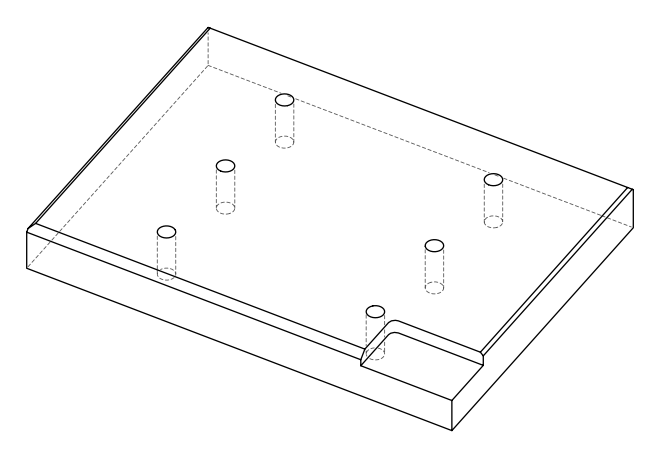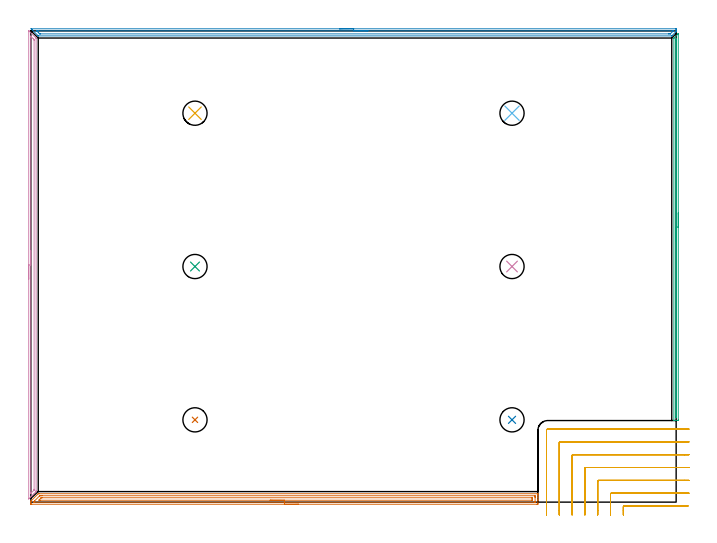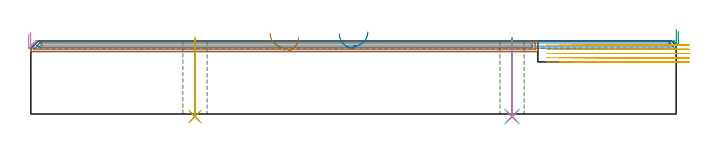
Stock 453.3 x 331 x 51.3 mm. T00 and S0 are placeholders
(PLAN: 11 operations, 2 tool changes, 35.5 min)
(1 AREA_MILL | FG_CHAMFER_SURFACE | UGT0205_001 | 8.71 min | 9880 mm3)
(2 AREA_MILL_1 | FG_CHAMFER_SURFACE_1 | UGT0205_001 | 7.38 min | 5675 mm3)
(3 AREA_MILL_2 | FG_CHAMFER_SURFACE_2 | UGT0205_001 | 4.46 min | 1300 mm3)
(4 AREA_MILL_3 | FG_CHAMFER_SURFACE_3 | UGT0205_001 | 5.38 min | 4352 mm3)
(5 MILL_CORNER_NOTCH_RECTANGULAR | CORNER_NOTCH_RECTANGULAR | UGT0201_130 | Follow Part, ap 3, ae 75% | 8.25 min | 81509 mm3)
(6 INDEXABLE_INSERT_DRILL_THROUGH_HOLE_FROM_SOLID | STEP1HOLE | NXT0302_005 | 0.22 min | 11618 mm3)
(7 INDEXABLE_INSERT_DRILL_THROUGH_HOLE_FROM_SOLID_1 | STEP1HOLE_1 | NXT0302_005 | 0.22 min | 11618 mm3)
(8 INDEXABLE_INSERT_DRILL_THROUGH_HOLE_FROM_SOLID_2 | STEP1HOLE_2 | NXT0302_005 | 0.22 min | 11621 mm3)
(9 INDEXABLE_INSERT_DRILL_THROUGH_HOLE_FROM_SOLID_3 | STEP1HOLE_3 | NXT0302_005 | 0.22 min | 11616 mm3)
(10 INDEXABLE_INSERT_DRILL_THROUGH_HOLE_FROM_SOLID_4 | STEP1HOLE_4 | NXT0302_005 | 0.22 min | 11618 mm3)
(11 INDEXABLE_INSERT_DRILL_THROUGH_HOLE_FROM_SOLID_5 | STEP1HOLE_5 | NXT0302_005 | 0.22 min | 11619 mm3)
(TOOL UGT0205_001 | Chamfer Mill 20 x 3 x 45 deg. | D20 FL50 Z2)
(TOOL UGT0201_130 | Carbide End Mill 12.0 | D12 FL15 Z4)
(TOOL NXT0302_005 | Index. Insert Drill 17mm [880-D1700L20-05] | D17 PA176 FL85 Z2)
(OP 1 AREA_MILL)
G17 G21 G94 G90
T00 M6
G54
G17 G0 G90 X188.1 Y-1.5 S1061 M3
G43 Z61.3 H0
Z53.9
G94 G1 X188.062 Z53.028 F250.
X187.948 Z52.163
X187.759 Z51.312
X187.497 Z50.48
X187.163 Z49.674
X186.76 Z48.9
X186.292 Z48.164
X185.76 Z47.472
X185.171 Z46.829
X184.528 Z46.24
X183.836 Z45.708
X183.1 Z45.24
X182.326 Z44.837
X181.52 Z44.503
X180.688 Z44.241
X179.836 Z44.052
X178.972 Z43.938
X178.1 Z43.9
X0.628
X0.473 Y-1.499 Z43.901
X0.181 Y-1.496 Z43.904
X0.002 Y-1.491 Z43.905
X0. Y-1.278 Z44.119
Y-0.918 Z44.478
Y-0.196 Z45.203
Y0.503 Z45.903
X0.002 Y0.685 Z46.077
X0.007 Y0.71 Z46.102
X0.163 Y0.864 Z46.263
X5.098 Y5.799 Z51.198
X5.195 Y5.894 Z51.291
X5.992 Y5.9 Z51.3
X356.019
X356.14 Y5.896 Z51.29
X356.19 Y5.861 Z51.252
X356.193 Y5.847 Z51.238
X356.2 Y5.428 Z50.828
Y5.148 Z50.548
Y4.427 Z49.822
Y3.176 Z48.573
Y1.755 Z47.15
Y1.129 Z46.525
Y-0.653 Z44.744
X356.198 Y-0.918 Z44.479
X356.192 Y-1.492 Z43.906
X356.15 Y-1.493 Z43.904
X355.572 Y-1.5 Z43.9
X178.1
Y-0.086 Z45.314
X2.357 Y-0.085 Z45.315
X2.239 Y-0.083 Z45.317
X2.013 Y-0.079 Z45.321
X2.01 Y-0.027 Z45.373
X2.008 Y0.18 Z45.58
X2.01 Y0.231 Z45.631
X2.028 Y0.266 Z45.666
X2.073 Y0.315 Z45.715
X2.416 Y0.666 Z46.066
X2.515 Y0.765 Z46.165
X5.992 Y4.241 Z49.641
X6.087 Y4.332 Z49.732
X6.189 Y4.427 Z49.827
X6.833 Y4.481 Z49.881
X6.886 Y4.483 Z49.883
X7.722 Y4.486 Z49.886
X7.781
X353.843 Y4.485 Z49.885
X353.961 Y4.483 Z49.883
X354.187 Y4.479 Z49.879
X354.19 Y4.427 Z49.827
X354.198 Y4.014 Z49.414
X354.2 Y3.536 Z48.936
Y3.122 Z48.522
X354.199 Y0.45 Z45.85
X354.192 Y-0.027 Z45.373
X354.19 Y-0.072 Z45.328
X354.02 Y-0.08 Z45.32
X353.902 Y-0.084 Z45.316
X353.843 Y-0.086 Z45.314
X353.784
X178.1
Y1.328 Z46.728
X6.886 Y1.329 Z46.729
X6.419
X5.992 Y1.332 Z46.732
X5.583 Y1.335 Z46.735
X5.956 Y1.755 Z47.155
X5.973 Y1.774 Z47.174
X5.992 Y1.793 Z47.193
X6.886 Y2.687 Z48.087
X7.173 Y2.97 Z48.37
X7.256 Y3.049 Z48.449
X7.273 Y3.062 Z48.462
X7.296 Y3.065 Z48.465
X7.356 Y3.069 Z48.469
X7.781 Y3.071 Z48.471
X8.247
X351.568
X351.996 Y3.069 Z48.469
X352.138 Y3.067 Z48.467
X352.181 Y3.065 Z48.465
X352.19 Y2.984 Z48.384
X352.195 Y2.849 Z48.249
X352.199 Y2.645 Z48.045
X352.2 Y2.442 Z47.842
Y1.755 Z47.155
X352.198 Y1.553 Z46.953
X352.19 Y1.348 Z46.748
X352.187 Y1.334 Z46.734
X352.181 Y1.332 Z46.732
X352.156 Y1.33 Z46.73
X352.103 Y1.329 Z46.729
X351.996 Y1.328 Z46.728
X178.1
X177.228 Z46.766
X176.364 Z46.88
X175.512 Z47.069
X174.68 Z47.331
X173.874 Z47.665
X173.1 Z48.068
X172.364 Z48.537
X171.672 Z49.068
X171.029 Z49.657
X170.44 Z50.301
X169.908 Z50.993
X169.44 Z51.728
X169.037 Z52.502
X168.703 Z53.308
X168.441 Z54.14
X168.252 Z54.992
X168.138 Z55.857
X168.1 Z56.728
G0 Z61.3
M5
M2
(OP 2 AREA_MILL_1)
G17 G21 G94 G90
T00 M6
G54
G17 G0 G90 X216.75 Y332.5 S1061 M3
G43 Z61.3 H0
Z56.3
G94 G1 X216.788 Z55.428 F250.
X216.902 Z54.563
X217.091 Z53.712
X217.353 Z52.88
X217.687 Z52.074
X218.09 Z51.3
X218.559 Z50.564
X219.09 Z49.872
X219.679 Z49.229
X220.322 Z48.639
X221.014 Z48.108
X221.75 Z47.64
X222.524 Z47.237
X223.33 Z46.903
X224.162 Z46.641
X225.014 Z46.452
X225.878 Z46.338
X226.75 Z46.3
X453.133 Y332.499 Z46.301
X453.294 Y332.495
X453.297 Y332.493 Z46.303
X453.299 Y332.18 Z46.615
X453.3 Y331.528 Z47.272
Y331.088 Z47.711
X453.299 Y330.595 Z48.197
X453.136 Y330.436 Z48.364
X450.454 Y327.753 Z51.045
X450.294 Y327.596 Z51.202
X450.195 Y327.503 Z51.289
X450.007 Y327.5 Z51.3
X5.279
X5.206 Y327.505 Z51.29
X5.169 Y327.534 Z51.262
X5.001 Y327.699 Z51.101
X1.09 Y331.609 Z47.188
X0.954 Y331.744 Z47.052
X0.814 Y331.885 Z46.912
X0.663 Y332.035 Z46.762
X0.518 Y332.18 Z46.615
X0.367 Y332.332 Z46.466
X0.212 Y332.483 Z46.305
X0.207 Y332.493 Z46.296
X0.206 Y332.494 Z46.294
X0.298 Y332.499 Z46.299
X0.332 Y332.5 Z46.3
X226.75
Y331.086 Z47.714
X450.9 Y331.085 Z47.715
X451.121 Y331.084 Z47.716
X451.232 Y331.081 Z47.719
X451.28 Y331.079 Z47.721
X451.289 Y331.066 Z47.734
X450.9 Y330.653 Z48.147
X450.792 Y330.542 Z48.258
X450.686 Y330.436 Z48.364
X449.467 Y329.219 Z49.581
X449.289 Y329.044 Z49.756
X449.196 Y328.958 Z49.842
X449.154 Y328.921 Z49.879
X449.114 Y328.92 Z49.88
X448.885 Y328.916 Z49.884
X448.221 Y328.914 Z49.886
X447.994
X6.837 Y328.915 Z49.885
X6.504 Y328.916 Z49.884
X6.338 Y328.919 Z49.881
X6.259 Y328.921 Z49.879
X6.172 Y328.988 Z49.812
X5.588 Y329.564 Z49.236
X5.279 Y329.871 Z48.929
X4.714 Y330.436 Z48.364
X4.386 Y330.766 Z48.034
X4.111 Y331.049 Z47.751
X4.086 Y331.075 Z47.725
X4.106 Y331.079 Z47.721
X4.198 Y331.082 Z47.718
X4.386 Y331.085 Z47.715
X4.614 Y331.086 Z47.714
X5.279
X226.75
X227.622 Z47.752
X228.487 Z47.866
X229.338 Z48.055
X230.17 Z48.317
X230.976 Z48.651
X231.75 Z49.054
X232.486 Z49.523
X233.178 Z50.054
X233.821 Z50.643
X234.41 Z51.286
X234.942 Z51.978
X235.41 Z52.714
X235.813 Z53.488
X236.147 Z54.294
X236.409 Z55.126
X236.598 Z55.978
X236.712 Z56.843
X236.75 Z57.714
G0 Z61.3
M5
M2
(OP 3 AREA_MILL_2)
G17 G21 G94 G90
T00 M6
G54
G17 G0 G90 X454.8 Y203.2 S1061 M3
G43 Z61.3 H0
Z58.2
G94 G1 Y203.162 Z57.328 F250.
Y203.048 Z56.463
Y202.859 Z55.612
Y202.597 Z54.78
Y202.263 Z53.974
Y201.86 Z53.2
Y201.392 Z52.464
Y200.861 Z51.772
Y200.271 Z51.129
Y199.628 Z50.54
Y198.936 Z50.008
Y198.2 Z49.54
Y197.426 Z49.137
Y196.62 Z48.803
Y195.788 Z48.541
Y194.937 Z48.352
Y194.072 Z48.238
Y193.2 Z48.2
Y57.913
X454.798 Y57.594 Z48.202
X454.794 Y57.341 Z48.204
X454.792 Y57.305 Z48.206
X454.551 Y57.3 Z48.446
X452.816 Z50.178
X451.886 Z51.113
X451.792 Y57.301 Z51.2
X451.744 Y57.304 Z51.247
X451.702 Y57.31 Z51.288
X451.7 Y57.466 Z51.3
Y325.808
X451.703 Y325.995 Z51.289
X451.765 Y326.063 Z51.232
X451.943 Y326.243 Z51.057
X454.661 Y328.962 Z48.337
X454.717 Y329.019 Z48.278
X454.79 Y329.082 Z48.201
X454.794 Y329.059 Z48.199
X454.798 Y329.035 Z48.198
X454.799 Y328.998 Z48.199
Y328.95
X454.8 Y193.2 Z48.2
X453.386 Z49.614
Y60.006
X453.384 Y59.699 Z49.616
X453.382 Y59.499 Z49.618
X453.379 Y59.315 Z49.621
X453.199 Y59.305 Z49.801
X453.131 Y59.31 Z49.869
X453.121 Y59.313 Z49.879
X453.119 Y59.335 Z49.881
X453.116 Y59.39 Z49.884
X453.114 Y59.699 Z49.886
Y59.979
Y324.302
X453.115 Y324.607 Z49.885
X453.12 Y324.915 Z49.88
X453.121 Y324.947 Z49.879
X453.133 Y324.972 Z49.867
X453.161 Y325.006 Z49.839
X453.191 Y325.038 Z49.81
X453.382 Y325.226 Z49.618
X453.383 Z49.617
X453.384 Y325.224 Z49.616
X453.386 Y324.329 Z49.614
Y193.2
Y192.329 Z49.652
Y191.464 Z49.766
Y190.612 Z49.955
Y189.78 Z50.217
Y188.974 Z50.551
Y188.2 Z50.954
Y187.464 Z51.423
Y186.772 Z51.954
Y186.129 Z52.543
Y185.54 Z53.186
Y185.009 Z53.878
Y184.54 Z54.614
Y184.137 Z55.388
Y183.803 Z56.194
Y183.541 Z57.026
Y183.352 Z57.878
Y183.238 Z58.743
Y183.2 Z59.614
G0 Z61.3
M5
M2
(OP 4 AREA_MILL_3)
G17 G21 G94 G90
T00 M6
G54
G17 G0 G90 X-1.5 Y156.597 S1061 M3
G43 Z61.3 H0
Z56.1
G94 G1 Y156.635 Z55.228 F250.
Y156.749 Z54.364
Y156.938 Z53.512
Y157.2 Z52.68
Y157.534 Z51.874
Y157.937 Z51.1
Y158.405 Z50.364
Y158.936 Z49.672
Y159.526 Z49.029
Y160.169 Z48.44
Y160.861 Z47.908
Y161.597 Z47.44
Y162.371 Z47.037
Y163.177 Z46.703
Y164.009 Z46.441
Y164.86 Z46.252
Y165.725 Z46.138
Y166.597 Z46.1
X-1.499 Y330.994 Z46.099
X-1.394 Y331.021 Z46.203
X-1.369 Y331.018 Z46.228
X-1.27 Y330.961 Z46.327
X3.393 Y326.295 Z50.993
X3.658 Y326.018 Z51.257
X3.689 Y325.968 Z51.289
X3.692 Y325.962 Z51.292
X3.7 Y8.164 Z51.3
X3.702 Y7.404 Z51.297
X3.701 Y7.399 Z51.296
X3.573 Y7.272 Z51.171
X3.438 Y7.137 Z51.036
X3.295 Y6.993 Z50.89
X3.127 Y6.825 Z50.725
X2.417 Y6.116 Z50.015
X2.235 Y5.933 Z49.831
X1.642 Y5.342 Z49.242
X0.954 Y4.653 Z48.553
X0.002 Y3.701 Z47.601
X-1.134 Y2.565 Z46.465
X-1.339 Y2.362 Z46.26
X-1.493 Y2.219 Z46.106
X-1.5 Y2.362 Z46.1
Y2.381
Y166.597
X-0.086 Z47.514
X-0.085 Y326.849 Z47.515
X-0.083 Y327.136 Z47.517
X-0.081 Y327.279 Z47.519
X-0.079 Y327.301 Z47.521
X-0.065 Y327.292 Z47.535
X-0.019 Y327.25 Z47.581
X0.39 Y326.849 Z47.99
X1.539 Y325.699 Z49.139
X2.169 Y325.064 Z49.769
X2.261 Y324.966 Z49.861
X2.271 Y324.875 Z49.871
X2.274 Y324.688 Z49.874
X2.277 Y324.313 Z49.877
X2.285 Y9.057 Z49.885
X2.283 Y8.678 Z49.883
X2.28 Y8.488 Z49.88
X2.279 Y8.445 Z49.879
X2.259 Y8.42 Z49.859
X2.215 Y8.37 Z49.815
X2.014 Y8.164 Z49.614
X0.23 Y6.379 Z47.83
X0.081 Y6.232 Z47.681
X0.002 Y6.156 Z47.602
X-0.073 Y6.088 Z47.527
X-0.079 Y6.087 Z47.521
X-0.081 Y6.132 Z47.519
X-0.085 Y6.244 Z47.516
Y6.379 Z47.515
X-0.086 Y6.866 Z47.514
Y166.597
Y167.468 Z47.552
Y168.333 Z47.666
Y169.185 Z47.855
Y170.017 Z48.117
Y170.823 Z48.451
Y171.597 Z48.854
Y172.333 Z49.323
Y173.025 Z49.854
Y173.668 Z50.443
Y174.257 Z51.086
Y174.788 Z51.779
Y175.257 Z52.514
Y175.66 Z53.288
Y175.994 Z54.094
Y176.256 Z54.926
Y176.445 Z55.778
Y176.559 Z56.643
Y176.597 Z57.514
G0 Z61.3
M5
M2
(OP 5 MILL_CORNER_NOTCH_RECTANGULAR)
G17 G21 G94 G90
T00 M6
G54
G17 G0 G90 X461.658 Y-2.7 S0 M3
G43 Z61.3 H0
Z48.36
G94 G1 X458.658 F250.
X416.795 F500.
G3 X416.2 Y-3.295 R0.6
G1 Y-6.
Y-9. F250.
G0 Z61.3
X462.3 Y6.3
Z48.36
G1 X459.3
X407.795 F500.
G3 X407.2 Y5.705 R0.6
G1 Y-6.
Y-9. F250.
G0 Z61.3
X462.3 Y15.3
Z48.36
G1 X459.3
X398.796 F500.
G3 X398.2 Y14.704 R0.6
G1 Y-6.
Y-9. F250.
G0 Z61.3
X462.3 Y24.3
Z48.36
G1 X459.3
X389.796 F500.
G3 X389.2 Y23.704 R0.6
G1 Y-6.
Y-9. F250.
G0 Z61.3
X462.3 Y33.3
Z48.36
G1 X459.3
X380.796 F500.
G3 X380.2 Y32.704 R0.6
G1 Y-6.
Y-9. F250.
G0 Z61.3
X462.3 Y42.3
Z48.36
G1 X459.3
X371.796 F500.
G3 X371.2 Y41.704 R0.6
G1 Y-6.
Y-9. F250.
G0 Z61.3
X462.3 Y51.3
Z48.36
G1 X459.3
X363.1 F500.
G3 X362.2 Y50.4 R0.9
G1 Y-6.
Y-9. F250.
G0 Z61.3
X461.658 Y-2.7
Z45.42
G1 X458.658
X416.795 F500.
G3 X416.2 Y-3.295 R0.6
G1 Y-6.
Y-9. F250.
G0 Z61.3
X462.3 Y6.3
Z45.42
G1 X459.3
X407.795 F500.
G3 X407.2 Y5.705 R0.6
G1 Y-6.
Y-9. F250.
G0 Z61.3
X462.3 Y15.3
Z45.42
G1 X459.3
X398.796 F500.
G3 X398.2 Y14.704 R0.6
G1 Y-6.
Y-9. F250.
G0 Z61.3
X462.3 Y24.3
Z45.42
G1 X459.3
X389.796 F500.
G3 X389.2 Y23.704 R0.6
G1 Y-6.
Y-9. F250.
G0 Z61.3
X462.3 Y33.3
Z45.42
G1 X459.3
X380.796 F500.
G3 X380.2 Y32.704 R0.6
G1 Y-6.
Y-9. F250.
G0 Z61.3
X462.3 Y42.3
Z45.42
G1 X459.3
X371.796 F500.
G3 X371.2 Y41.704 R0.6
G1 Y-6.
Y-9. F250.
G0 Z61.3
X462.3 Y51.3
Z45.42
G1 X459.3
X363.1 F500.
G3 X362.2 Y50.4 R0.9
G1 Y-6.
Y-9. F250.
G0 Z61.3
X461.658 Y-2.7
Z42.48
G1 X458.658
X416.795 F500.
G3 X416.2 Y-3.295 R0.6
G1 Y-6.
Y-9. F250.
G0 Z61.3
X462.3 Y6.3
Z42.48
G1 X459.3
X407.795 F500.
G3 X407.2 Y5.705 R0.6
G1 Y-6.
Y-9. F250.
G0 Z61.3
X462.3 Y15.3
Z42.48
G1 X459.3
X398.796 F500.
G3 X398.2 Y14.704 R0.6
G1 Y-6.
Y-9. F250.
G0 Z61.3
X462.3 Y24.3
Z42.48
G1 X459.3
X389.796 F500.
G3 X389.2 Y23.704 R0.6
G1 Y-6.
Y-9. F250.
G0 Z61.3
X462.3 Y33.3
Z42.48
G1 X459.3
X380.796 F500.
G3 X380.2 Y32.704 R0.6
G1 Y-6.
Y-9. F250.
G0 Z61.3
X462.3 Y42.3
Z42.48
G1 X459.3
X371.796 F500.
G3 X371.2 Y41.704 R0.6
G1 Y-6.
Y-9. F250.
G0 Z61.3
X462.3 Y51.3
Z42.48
G1 X459.3
X363.1 F500.
G3 X362.2 Y50.4 R0.9
G1 Y-6.
Y-9. F250.
G0 Z61.3
X461.658 Y-2.7
Z39.54
G1 X458.658
X416.795 F500.
G3 X416.2 Y-3.295 R0.6
G1 Y-6.
Y-9. F250.
G0 Z61.3
X462.3 Y6.3
Z39.54
G1 X459.3
X407.795 F500.
G3 X407.2 Y5.705 R0.6
G1 Y-6.
Y-9. F250.
G0 Z61.3
X462.3 Y15.3
Z39.54
G1 X459.3
X398.796 F500.
G3 X398.2 Y14.704 R0.6
G1 Y-6.
Y-9. F250.
G0 Z61.3
X462.3 Y24.3
Z39.54
G1 X459.3
X389.796 F500.
G3 X389.2 Y23.704 R0.6
G1 Y-6.
Y-9. F250.
G0 Z61.3
X462.3 Y33.3
Z39.54
G1 X459.3
X380.796 F500.
G3 X380.2 Y32.704 R0.6
G1 Y-6.
Y-9. F250.
G0 Z61.3
X462.3 Y42.3
Z39.54
G1 X459.3
X371.796 F500.
G3 X371.2 Y41.704 R0.6
G1 Y-6.
Y-9. F250.
G0 Z61.3
X462.3 Y51.3
Z39.54
G1 X459.3
X363.1 F500.
G3 X362.2 Y50.4 R0.9
G1 Y-6.
Y-9. F250.
G0 Z61.3
X461.658 Y-2.7
Z36.6
G1 X458.658
X416.795 F500.
G3 X416.2 Y-3.295 R0.6
G1 Y-6.
Y-9. F250.
G0 Z61.3
X462.3 Y6.3
Z36.6
G1 X459.3
X407.795 F500.
G3 X407.2 Y5.705 R0.6
G1 Y-6.
Y-9. F250.
G0 Z61.3
X462.3 Y15.3
Z36.6
G1 X459.3
X398.796 F500.
G3 X398.2 Y14.704 R0.6
G1 Y-6.
Y-9. F250.
G0 Z61.3
X462.3 Y24.3
Z36.6
G1 X459.3
X389.796 F500.
G3 X389.2 Y23.704 R0.6
G1 Y-6.
Y-9. F250.
G0 Z61.3
X462.3 Y33.3
Z36.6
G1 X459.3
X380.796 F500.
G3 X380.2 Y32.704 R0.6
G1 Y-6.
Y-9. F250.
G0 Z61.3
X462.3 Y42.3
Z36.6
G1 X459.3
X371.796 F500.
G3 X371.2 Y41.704 R0.6
G1 Y-6.
Y-9. F250.
G0 Z61.3
X462.3 Y51.3
Z36.6
G1 X459.3
X363.1 F500.
G3 X362.2 Y50.4 R0.9
G1 Y-6.
Y-9. F250.
G0 Z61.3
M5
M2
(OP 6 INDEXABLE_INSERT_DRILL_THROUGH_HOLE_FROM_SOLID)
G17 G21 G94 G90
T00 M6
G54
G17 G0 G90 X338. Y273.2 S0 M3
G43 Z61.3 H1
G94 G81 G98 Z-1.797 F250. R53.3
G80
M5
M2
(OP 7 INDEXABLE_INSERT_DRILL_THROUGH_HOLE_FROM_SOLID_1)
G17 G21 G94 G90
T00 M6
G54
G17 G0 G90 X115.3 Y57.8 S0 M3
G43 Z61.3 H1
G94 G81 G98 Z-1.797 F250. R53.3
G80
M5
M2
(OP 8 INDEXABLE_INSERT_DRILL_THROUGH_HOLE_FROM_SOLID_2)
G17 G21 G94 G90
T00 M6
G54
G17 G0 G90 X338. Y57.8 S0 M3
G43 Z61.3 H1
G94 G81 G98 Z-1.797 F250. R53.3
G80
M5
M2
(OP 9 INDEXABLE_INSERT_DRILL_THROUGH_HOLE_FROM_SOLID_3)
G17 G21 G94 G90
T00 M6
G54
G17 G0 G90 X115.3 Y165.5 S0 M3
G43 Z61.3 H1
G94 G81 G98 Z-1.797 F250. R53.3
G80
M5
M2
(OP 10 INDEXABLE_INSERT_DRILL_THROUGH_HOLE_FROM_SOLID_4)
G17 G21 G94 G90
T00 M6
G54
G17 G0 G90 X338. Y165.5 S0 M3
G43 Z61.3 H1
G94 G81 G98 Z-1.797 F250. R53.3
G80
M5
M2
(OP 11 INDEXABLE_INSERT_DRILL_THROUGH_HOLE_FROM_SOLID_5)
G17 G21 G94 G90
T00 M6
G54
G17 G0 G90 X115.3 Y273.2 S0 M3
G43 Z61.3 H1
G94 G81 G98 Z-1.797 F250. R53.3
G80
M5
M2
